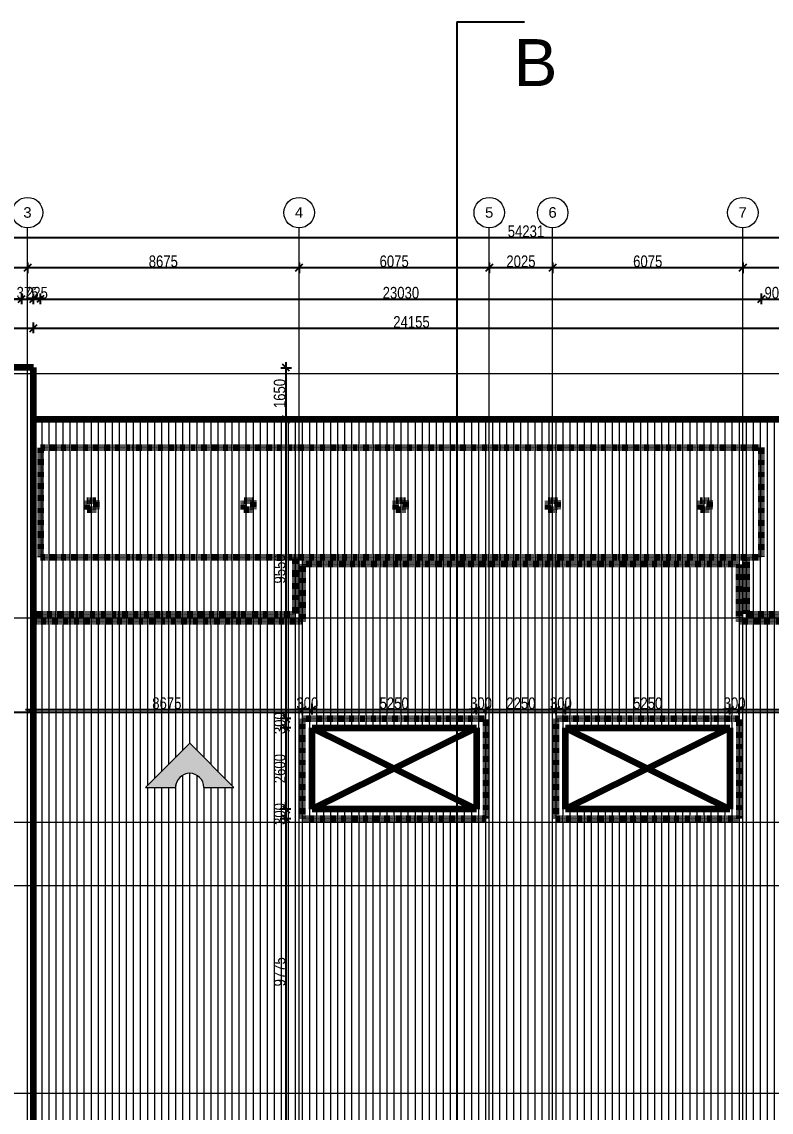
# Model space of a CAD drawing. Header units: millimetres. Extents: x -35190 to 411743, y -233114 to 23872.
# Drawn here: x 348826 to 372767, y -11801 to 23010 of the extents above; entities that cross this region are included whole.
import ezdxf

# ---------------------------------------------------------------- set-up
doc = ezdxf.new("R2010")
doc.units = ezdxf.units.MM
doc.linetypes.add('Aligning Line', pattern=[6.35, 3.175, -3.175])
doc.linetypes.add('Grid Line', pattern=[22.225, 12.7, -3.175, 3.175, -3.175])
for name, color, linetype, lineweight in [('A-ANNO-DIMS', 211, 'Continuous', 9), ('A-DETL-GENF', 92, 'Continuous', 18), ('A-DETL-MBND', 5, 'Aligning Line', 100), ('A-DETL-THIN', 151, 'Continuous', 18), ('A-ROOF', 132, 'Continuous', 18), ('A-ROOF-PATT', 132, 'Continuous', 18), ('G-ANNO-TEXT', 231, 'Continuous', 9), ('Q-CASE', 31, 'Continuous', 18), ('S-GRID', 1, 'Continuous', 9), ('S-GRID-IDEN', 1, 'Continuous', 9)]:
    doc.layers.add(name, color=color, linetype=linetype, lineweight=lineweight)
doc.styles.add('Arial_1', font='arial.ttf', dxfattribs={"height": 150})
doc.styles.add('Arial_3', font='arial.ttf', dxfattribs={"width": 0.8, "height": 375})
doc.styles.add('Arial_4', font='arial.ttf', dxfattribs={"height": 1500})
doc.dimstyles.new('main_4_5mm', dxfattribs={"dimscale": 304.8, "dimtxt": 382.597275, "dimasz": 0.738189, "dimexe": 0.590551, "dimexo": 0.0625, "dimgap": 0.024606, "dimtad": 1, "dimdec": 0, "dimzin": 0, "dimdsep": 46, "dimtxsty": 'Arial_3', "dimblk1": 'OBLIQUE', "dimblk2": 'OBLIQUE', "dimsah": 1, "dimcen": 0.09, "dimdle": 0.590551, "dimazin": 0, "dimtfac": 1, "dimtdec": 4, "dimtix": 1, "dimtmove": 0, "dimatfit": 3, "dimfxl": 0.590551, "dimfxlon": 1, "dimtvp": 1, "dimtolj": 1, "dimtzin": 0, "dimarcsym": 2})

# ---------------------------------------------------------------- blocks, each defined once
blk = doc.blocks.new('Casework 2 - Casework 2-644764-Site')
at = {"layer": 'Q-CASE', "lineweight": 200}
for p, q in [((-501, 14410), (-11882, 14410)), ((-501, -9765), (-501, 14410)), ((-426, 12760), (-426, 12766)), ((-426, 12766), (-276, 12766)), ((-276, 12766), (-276, 12760))]:
    blk.add_line(p, q, dxfattribs=at)
blk = doc.blocks.new('Grid - M_Grid Head - Circle-24584-Site')
at = {"layer": 'S-GRID-IDEN'}
blk.add_circle((0, 0), 6.5, dxfattribs=at)
blk = doc.blocks.new('_Oblique')
at = {"color": 0, "linetype": 'ByBlock', "lineweight": -2}
blk.add_line((-0.5, -0.5), (0.5, 0.5), dxfattribs=at)
blk = doc.blocks.new('*D5922')
at = {"layer": 'A-ANNO-DIMS', "color": 0, "lineweight": -2, "transparency": 16777216}
for p, q in [((357264, 10498), (357264, 588)), ((357425, 10318), (357084, 10318)), ((357425, 768), (357084, 768))]:
    blk.add_line(p, q, dxfattribs=at)
at = {"layer": 'Defpoints', "color": 0, "transparency": 16777216}
for p in [(357444, 10318), (357264, 768), (357444, 768)]:
    blk.add_point(p, dxfattribs=at)
at = {"layer": 'A-ANNO-DIMS', "color": 0, "lineweight": -2, "transparency": 16777216, "xscale": 224.9999999999999, "yscale": 224.9999999999999, "zscale": 224.9999999999999}
for p, rotation in [((357264, 10318), 90), ((357264, 768), 270)]:
    blk.add_blockref('_Oblique', p, dxfattribs=dict(at, rotation=rotation))
at = {"layer": 'A-ANNO-DIMS', "color": 0, "transparency": 16777216, "insert": (357065, 5543), "char_height": 375, "width": 1101.88, "attachment_point": 5, "rotation": 90, "style": 'Arial_3'}
blk.add_mtext('\\A1;9550', dxfattribs=at)
blk = doc.blocks.new('*D5923')
at = {"layer": 'A-ANNO-DIMS', "color": 0, "lineweight": -2, "transparency": 16777216}
for p, q in [((357425, 768), (357084, 768)), ((357264, 768), (357264, 993)), ((357264, 768), (357264, 468)), ((357425, 468), (357084, 468)), ((357264, 468), (357264, 243))]:
    blk.add_line(p, q, dxfattribs=at)
at = {"layer": 'Defpoints', "color": 0, "transparency": 16777216}
for p in [(357444, 768), (357264, 468), (357444, 468)]:
    blk.add_point(p, dxfattribs=at)
at = {"layer": 'A-ANNO-DIMS', "color": 0, "lineweight": -2, "transparency": 16777216, "xscale": 224.9999999999999, "yscale": 224.9999999999999, "zscale": 224.9999999999999}
for p, rotation in [((357264, 768), 270), ((357264, 468), 90)]:
    blk.add_blockref('_Oblique', p, dxfattribs=dict(at, rotation=rotation))
at = {"layer": 'A-ANNO-DIMS', "color": 0, "transparency": 16777216, "insert": (357065, 618), "char_height": 375, "width": 826.41, "attachment_point": 5, "rotation": 90, "style": 'Arial_3'}
blk.add_mtext('\\A1;300', dxfattribs=at)
blk = doc.blocks.new('*D5924')
at = {"layer": 'A-ANNO-DIMS', "color": 0, "lineweight": -2, "transparency": 16777216}
for p, q in [((357425, 468), (357084, 468)), ((357264, 648), (357264, -2312)), ((357425, -2132), (357084, -2132))]:
    blk.add_line(p, q, dxfattribs=at)
at = {"layer": 'Defpoints', "color": 0, "transparency": 16777216}
for p in [(357444, 468), (357264, -2132), (357444, -2132)]:
    blk.add_point(p, dxfattribs=at)
at = {"layer": 'A-ANNO-DIMS', "color": 0, "lineweight": -2, "transparency": 16777216, "xscale": 224.9999999999999, "yscale": 224.9999999999999, "zscale": 224.9999999999999}
for p, rotation in [((357264, 468), 90), ((357264, -2132), 270)]:
    blk.add_blockref('_Oblique', p, dxfattribs=dict(at, rotation=rotation))
at = {"layer": 'A-ANNO-DIMS', "color": 0, "transparency": 16777216, "insert": (357065, -832), "char_height": 375, "width": 1101.88, "attachment_point": 5, "rotation": 90, "style": 'Arial_3'}
blk.add_mtext('\\A1;2600', dxfattribs=at)
blk = doc.blocks.new('*D5925')
at = {"layer": 'A-ANNO-DIMS', "color": 0, "lineweight": -2, "transparency": 16777216}
for p, q in [((357264, -2132), (357264, -1907)), ((357425, -2132), (357084, -2132)), ((357425, -2432), (357084, -2432)), ((357264, -2132), (357264, -2432)), ((357264, -2432), (357264, -2657))]:
    blk.add_line(p, q, dxfattribs=at)
at = {"layer": 'Defpoints', "color": 0, "transparency": 16777216}
for p in [(357264, -2432), (357444, -2132), (357444, -2432)]:
    blk.add_point(p, dxfattribs=at)
at = {"layer": 'A-ANNO-DIMS', "color": 0, "lineweight": -2, "transparency": 16777216, "xscale": 224.9999999999999, "yscale": 224.9999999999999, "zscale": 224.9999999999999}
for p, rotation in [((357264, -2132), 270), ((357264, -2432), 90)]:
    blk.add_blockref('_Oblique', p, dxfattribs=dict(at, rotation=rotation))
at = {"layer": 'A-ANNO-DIMS', "color": 0, "transparency": 16777216, "insert": (357065, -2282), "char_height": 375, "width": 826.41, "attachment_point": 5, "rotation": 90, "style": 'Arial_3'}
blk.add_mtext('\\A1;300', dxfattribs=at)
blk = doc.blocks.new('*D5926')
at = {"layer": 'A-ANNO-DIMS', "color": 0, "lineweight": -2, "transparency": 16777216}
for p, q in [((357425, -2432), (357084, -2432)), ((357264, -2252), (357264, -12387)), ((357103, -12207), (357444, -12207))]:
    blk.add_line(p, q, dxfattribs=at)
at = {"layer": 'Defpoints', "color": 0, "transparency": 16777216}
for p in [(357444, -2432), (357084, -12207), (357264, -12207)]:
    blk.add_point(p, dxfattribs=at)
at = {"layer": 'A-ANNO-DIMS', "color": 0, "lineweight": -2, "transparency": 16777216, "xscale": 224.9999999999999, "yscale": 224.9999999999999, "zscale": 224.9999999999999}
for p, rotation in [((357264, -2432), 90), ((357264, -12207), 270)]:
    blk.add_blockref('_Oblique', p, dxfattribs=dict(at, rotation=rotation))
at = {"layer": 'A-ANNO-DIMS', "color": 0, "transparency": 16777216, "insert": (357065, -7319), "char_height": 375, "width": 1101.88, "attachment_point": 5, "rotation": 90, "style": 'Arial_3'}
blk.add_mtext('\\A1;9775', dxfattribs=at)
blk = doc.blocks.new('*D5928')
at = {"layer": 'A-ANNO-DIMS', "color": 0, "lineweight": -2, "transparency": 16777216}
for p, q in [((348942, 1053), (357977, 1053)), ((349122, 1214), (349122, 873)), ((357797, 892), (357797, 1233))]:
    blk.add_line(p, q, dxfattribs=at)
at = {"layer": 'Defpoints', "color": 0, "transparency": 16777216}
for p in [(349122, 1233), (357797, 1053), (357797, 873)]:
    blk.add_point(p, dxfattribs=at)
at = {"layer": 'A-ANNO-DIMS', "color": 0, "lineweight": -2, "transparency": 16777216, "xscale": 224.9999999999999, "yscale": 224.9999999999999, "zscale": 224.9999999999999, "rotation": 180}
blk.add_blockref('_Oblique', (349122, 1053), dxfattribs=at)
at = {"layer": 'A-ANNO-DIMS', "color": 0, "lineweight": -2, "transparency": 16777216, "xscale": 224.9999999999999, "yscale": 224.9999999999999, "zscale": 224.9999999999999}
blk.add_blockref('_Oblique', (357797, 1053), dxfattribs=at)
at = {"layer": 'A-ANNO-DIMS', "color": 0, "transparency": 16777216, "insert": (353460, 1252), "char_height": 375, "width": 1101.88, "attachment_point": 5, "style": 'Arial_3'}
blk.add_mtext('\\A1;8675', dxfattribs=at)
blk = doc.blocks.new('*D5929')
at = {"layer": 'A-ANNO-DIMS', "color": 0, "lineweight": -2, "transparency": 16777216}
for p, q in [((357797, 1053), (357572, 1053)), ((357797, 892), (357797, 1233)), ((357797, 1053), (358097, 1053)), ((358097, 892), (358097, 1233)), ((358097, 1053), (358322, 1053))]:
    blk.add_line(p, q, dxfattribs=at)
at = {"layer": 'Defpoints', "color": 0, "transparency": 16777216}
for p in [(358097, 1053), (357797, 873), (358097, 873)]:
    blk.add_point(p, dxfattribs=at)
at = {"layer": 'A-ANNO-DIMS', "color": 0, "lineweight": -2, "transparency": 16777216, "xscale": 224.9999999999999, "yscale": 224.9999999999999, "zscale": 224.9999999999999}
blk.add_blockref('_Oblique', (357797, 1053), dxfattribs=at)
at = {"layer": 'A-ANNO-DIMS', "color": 0, "lineweight": -2, "transparency": 16777216, "xscale": 224.9999999999999, "yscale": 224.9999999999999, "zscale": 224.9999999999999, "rotation": 180}
blk.add_blockref('_Oblique', (358097, 1053), dxfattribs=at)
at = {"layer": 'A-ANNO-DIMS', "color": 0, "transparency": 16777216, "insert": (357947, 1252), "char_height": 375, "width": 826.41, "attachment_point": 5, "style": 'Arial_3'}
blk.add_mtext('\\A1;300', dxfattribs=at)
blk = doc.blocks.new('*D5930')
at = {"layer": 'A-ANNO-DIMS', "color": 0, "lineweight": -2, "transparency": 16777216}
for p, q in [((357917, 1053), (363527, 1053)), ((358097, 892), (358097, 1233)), ((363347, 892), (363347, 1233))]:
    blk.add_line(p, q, dxfattribs=at)
at = {"layer": 'Defpoints', "color": 0, "transparency": 16777216}
for p in [(363347, 1053), (358097, 873), (363347, 873)]:
    blk.add_point(p, dxfattribs=at)
at = {"layer": 'A-ANNO-DIMS', "color": 0, "lineweight": -2, "transparency": 16777216, "xscale": 224.9999999999999, "yscale": 224.9999999999999, "zscale": 224.9999999999999, "rotation": 180}
blk.add_blockref('_Oblique', (358097, 1053), dxfattribs=at)
at = {"layer": 'A-ANNO-DIMS', "color": 0, "lineweight": -2, "transparency": 16777216, "xscale": 224.9999999999999, "yscale": 224.9999999999999, "zscale": 224.9999999999999}
blk.add_blockref('_Oblique', (363347, 1053), dxfattribs=at)
at = {"layer": 'A-ANNO-DIMS', "color": 0, "transparency": 16777216, "insert": (360722, 1252), "char_height": 375, "width": 1101.88, "attachment_point": 5, "style": 'Arial_3'}
blk.add_mtext('\\A1;5250', dxfattribs=at)
blk = doc.blocks.new('*D5931')
at = {"layer": 'A-ANNO-DIMS', "color": 0, "lineweight": -2, "transparency": 16777216}
for p, q in [((363347, 1053), (363122, 1053)), ((363347, 892), (363347, 1233)), ((363347, 1053), (363647, 1053)), ((363647, 892), (363647, 1233)), ((363647, 1053), (363872, 1053))]:
    blk.add_line(p, q, dxfattribs=at)
at = {"layer": 'Defpoints', "color": 0, "transparency": 16777216}
for p in [(363647, 1053), (363347, 873), (363647, 873)]:
    blk.add_point(p, dxfattribs=at)
at = {"layer": 'A-ANNO-DIMS', "color": 0, "lineweight": -2, "transparency": 16777216, "xscale": 224.9999999999999, "yscale": 224.9999999999999, "zscale": 224.9999999999999}
blk.add_blockref('_Oblique', (363347, 1053), dxfattribs=at)
at = {"layer": 'A-ANNO-DIMS', "color": 0, "lineweight": -2, "transparency": 16777216, "xscale": 224.9999999999999, "yscale": 224.9999999999999, "zscale": 224.9999999999999, "rotation": 180}
blk.add_blockref('_Oblique', (363647, 1053), dxfattribs=at)
at = {"layer": 'A-ANNO-DIMS', "color": 0, "transparency": 16777216, "insert": (363497, 1252), "char_height": 375, "width": 826.41, "attachment_point": 5, "style": 'Arial_3'}
blk.add_mtext('\\A1;300', dxfattribs=at)
blk = doc.blocks.new('*D5932')
at = {"layer": 'A-ANNO-DIMS', "color": 0, "lineweight": -2, "transparency": 16777216}
for p, q in [((363467, 1053), (366077, 1053)), ((363647, 892), (363647, 1233)), ((365897, 892), (365897, 1233))]:
    blk.add_line(p, q, dxfattribs=at)
at = {"layer": 'Defpoints', "color": 0, "transparency": 16777216}
for p in [(365897, 1053), (363647, 873), (365897, 873)]:
    blk.add_point(p, dxfattribs=at)
at = {"layer": 'A-ANNO-DIMS', "color": 0, "lineweight": -2, "transparency": 16777216, "xscale": 224.9999999999999, "yscale": 224.9999999999999, "zscale": 224.9999999999999, "rotation": 180}
blk.add_blockref('_Oblique', (363647, 1053), dxfattribs=at)
at = {"layer": 'A-ANNO-DIMS', "color": 0, "lineweight": -2, "transparency": 16777216, "xscale": 224.9999999999999, "yscale": 224.9999999999999, "zscale": 224.9999999999999}
blk.add_blockref('_Oblique', (365897, 1053), dxfattribs=at)
at = {"layer": 'A-ANNO-DIMS', "color": 0, "transparency": 16777216, "insert": (364772, 1252), "char_height": 375, "width": 1101.88, "attachment_point": 5, "style": 'Arial_3'}
blk.add_mtext('\\A1;2250', dxfattribs=at)
blk = doc.blocks.new('*D5933')
at = {"layer": 'A-ANNO-DIMS', "color": 0, "lineweight": -2, "transparency": 16777216}
for p, q in [((365897, 1053), (365672, 1053)), ((365897, 892), (365897, 1233)), ((365897, 1053), (366197, 1053)), ((366197, 892), (366197, 1233)), ((366197, 1053), (366422, 1053))]:
    blk.add_line(p, q, dxfattribs=at)
at = {"layer": 'Defpoints', "color": 0, "transparency": 16777216}
for p in [(366197, 1053), (365897, 873), (366197, 873)]:
    blk.add_point(p, dxfattribs=at)
at = {"layer": 'A-ANNO-DIMS', "color": 0, "lineweight": -2, "transparency": 16777216, "xscale": 224.9999999999999, "yscale": 224.9999999999999, "zscale": 224.9999999999999}
blk.add_blockref('_Oblique', (365897, 1053), dxfattribs=at)
at = {"layer": 'A-ANNO-DIMS', "color": 0, "lineweight": -2, "transparency": 16777216, "xscale": 224.9999999999999, "yscale": 224.9999999999999, "zscale": 224.9999999999999, "rotation": 180}
blk.add_blockref('_Oblique', (366197, 1053), dxfattribs=at)
at = {"layer": 'A-ANNO-DIMS', "color": 0, "transparency": 16777216, "insert": (366047, 1252), "char_height": 375, "width": 826.41, "attachment_point": 5, "style": 'Arial_3'}
blk.add_mtext('\\A1;300', dxfattribs=at)
blk = doc.blocks.new('*D5934')
at = {"layer": 'A-ANNO-DIMS', "color": 0, "lineweight": -2, "transparency": 16777216}
for p, q in [((366017, 1053), (371627, 1053)), ((366197, 892), (366197, 1233)), ((371447, 892), (371447, 1233))]:
    blk.add_line(p, q, dxfattribs=at)
at = {"layer": 'Defpoints', "color": 0, "transparency": 16777216}
for p in [(371447, 1053), (366197, 873), (371447, 873)]:
    blk.add_point(p, dxfattribs=at)
at = {"layer": 'A-ANNO-DIMS', "color": 0, "lineweight": -2, "transparency": 16777216, "xscale": 224.9999999999999, "yscale": 224.9999999999999, "zscale": 224.9999999999999, "rotation": 180}
blk.add_blockref('_Oblique', (366197, 1053), dxfattribs=at)
at = {"layer": 'A-ANNO-DIMS', "color": 0, "lineweight": -2, "transparency": 16777216, "xscale": 224.9999999999999, "yscale": 224.9999999999999, "zscale": 224.9999999999999}
blk.add_blockref('_Oblique', (371447, 1053), dxfattribs=at)
at = {"layer": 'A-ANNO-DIMS', "color": 0, "transparency": 16777216, "insert": (368822, 1252), "char_height": 375, "width": 1101.88, "attachment_point": 5, "style": 'Arial_3'}
blk.add_mtext('\\A1;5250', dxfattribs=at)
blk = doc.blocks.new('*D5935')
at = {"layer": 'A-ANNO-DIMS', "color": 0, "lineweight": -2, "transparency": 16777216}
for p, q in [((371447, 1053), (371222, 1053)), ((371447, 892), (371447, 1233)), ((371447, 1053), (371747, 1053)), ((371747, 892), (371747, 1233)), ((371747, 1053), (371972, 1053))]:
    blk.add_line(p, q, dxfattribs=at)
at = {"layer": 'Defpoints', "color": 0, "transparency": 16777216}
for p in [(371747, 1053), (371447, 873), (371747, 873)]:
    blk.add_point(p, dxfattribs=at)
at = {"layer": 'A-ANNO-DIMS', "color": 0, "lineweight": -2, "transparency": 16777216, "xscale": 224.9999999999999, "yscale": 224.9999999999999, "zscale": 224.9999999999999}
blk.add_blockref('_Oblique', (371447, 1053), dxfattribs=at)
at = {"layer": 'A-ANNO-DIMS', "color": 0, "lineweight": -2, "transparency": 16777216, "xscale": 224.9999999999999, "yscale": 224.9999999999999, "zscale": 224.9999999999999, "rotation": 180}
blk.add_blockref('_Oblique', (371747, 1053), dxfattribs=at)
at = {"layer": 'A-ANNO-DIMS', "color": 0, "transparency": 16777216, "insert": (371597, 1252), "char_height": 375, "width": 826.41, "attachment_point": 5, "style": 'Arial_3'}
blk.add_mtext('\\A1;300', dxfattribs=at)
blk = doc.blocks.new('*D5936')
at = {"layer": 'A-ANNO-DIMS', "color": 0, "lineweight": -2, "transparency": 16777216}
for p, q in [((371567, 1053), (381002, 1053)), ((371747, 892), (371747, 1233)), ((380822, 1214), (380822, 873))]:
    blk.add_line(p, q, dxfattribs=at)
at = {"layer": 'Defpoints', "color": 0, "transparency": 16777216}
for p in [(380822, 1233), (380822, 1053), (371747, 873)]:
    blk.add_point(p, dxfattribs=at)
at = {"layer": 'A-ANNO-DIMS', "color": 0, "lineweight": -2, "transparency": 16777216, "xscale": 224.9999999999999, "yscale": 224.9999999999999, "zscale": 224.9999999999999, "rotation": 180}
blk.add_blockref('_Oblique', (371747, 1053), dxfattribs=at)
at = {"layer": 'A-ANNO-DIMS', "color": 0, "lineweight": -2, "transparency": 16777216, "xscale": 224.9999999999999, "yscale": 224.9999999999999, "zscale": 224.9999999999999}
blk.add_blockref('_Oblique', (380822, 1053), dxfattribs=at)
at = {"layer": 'A-ANNO-DIMS', "color": 0, "transparency": 16777216, "insert": (376285, 1252), "char_height": 375, "width": 1101.88, "attachment_point": 5, "style": 'Arial_3'}
blk.add_mtext('\\A1;9075', dxfattribs=at)
blk = doc.blocks.new('*D5938')
at = {"layer": 'A-ANNO-DIMS', "color": 0, "lineweight": -2, "transparency": 16777216}
for p, q in [((344047, 15322), (344047, 14981)), ((349010, 15322), (349010, 14981)), ((343867, 15161), (349190, 15161))]:
    blk.add_line(p, q, dxfattribs=at)
at = {"layer": 'Defpoints', "color": 0, "transparency": 16777216}
for p in [(344047, 15341), (349010, 15341), (349010, 15161)]:
    blk.add_point(p, dxfattribs=at)
at = {"layer": 'A-ANNO-DIMS', "color": 0, "lineweight": -2, "transparency": 16777216, "xscale": 224.9999999999999, "yscale": 224.9999999999999, "zscale": 224.9999999999999, "rotation": 180}
blk.add_blockref('_Oblique', (344047, 15161), dxfattribs=at)
at = {"layer": 'A-ANNO-DIMS', "color": 0, "lineweight": -2, "transparency": 16777216, "xscale": 224.9999999999999, "yscale": 224.9999999999999, "zscale": 224.9999999999999}
blk.add_blockref('_Oblique', (349010, 15161), dxfattribs=at)
at = {"layer": 'A-ANNO-DIMS', "color": 0, "transparency": 16777216, "insert": (346529, 15360), "char_height": 375, "width": 1101.88, "attachment_point": 5, "style": 'Arial_3'}
blk.add_mtext('\\A1;4963', dxfattribs=at)
blk = doc.blocks.new('*D5939')
at = {"layer": 'A-ANNO-DIMS', "color": 0, "lineweight": -2, "transparency": 16777216}
for p, q in [((349010, 15322), (349010, 14981)), ((357685, 15322), (357685, 14981)), ((348830, 15161), (357865, 15161))]:
    blk.add_line(p, q, dxfattribs=at)
at = {"layer": 'Defpoints', "color": 0, "transparency": 16777216}
for p in [(349010, 15341), (357685, 15341), (357685, 15161)]:
    blk.add_point(p, dxfattribs=at)
at = {"layer": 'A-ANNO-DIMS', "color": 0, "lineweight": -2, "transparency": 16777216, "xscale": 224.9999999999999, "yscale": 224.9999999999999, "zscale": 224.9999999999999, "rotation": 180}
blk.add_blockref('_Oblique', (349010, 15161), dxfattribs=at)
at = {"layer": 'A-ANNO-DIMS', "color": 0, "lineweight": -2, "transparency": 16777216, "xscale": 224.9999999999999, "yscale": 224.9999999999999, "zscale": 224.9999999999999}
blk.add_blockref('_Oblique', (357685, 15161), dxfattribs=at)
at = {"layer": 'A-ANNO-DIMS', "color": 0, "transparency": 16777216, "insert": (353347, 15360), "char_height": 375, "width": 1101.88, "attachment_point": 5, "style": 'Arial_3'}
blk.add_mtext('\\A1;8675', dxfattribs=at)
blk = doc.blocks.new('*D5940')
at = {"layer": 'A-ANNO-DIMS', "color": 0, "lineweight": -2, "transparency": 16777216}
for p, q in [((357685, 15322), (357685, 14981)), ((363760, 15322), (363760, 14981)), ((357505, 15161), (363940, 15161))]:
    blk.add_line(p, q, dxfattribs=at)
at = {"layer": 'Defpoints', "color": 0, "transparency": 16777216}
for p in [(357685, 15341), (363760, 15341), (363760, 15161)]:
    blk.add_point(p, dxfattribs=at)
at = {"layer": 'A-ANNO-DIMS', "color": 0, "lineweight": -2, "transparency": 16777216, "xscale": 224.9999999999999, "yscale": 224.9999999999999, "zscale": 224.9999999999999, "rotation": 180}
blk.add_blockref('_Oblique', (357685, 15161), dxfattribs=at)
at = {"layer": 'A-ANNO-DIMS', "color": 0, "lineweight": -2, "transparency": 16777216, "xscale": 224.9999999999999, "yscale": 224.9999999999999, "zscale": 224.9999999999999}
blk.add_blockref('_Oblique', (363760, 15161), dxfattribs=at)
at = {"layer": 'A-ANNO-DIMS', "color": 0, "transparency": 16777216, "insert": (360722, 15360), "char_height": 375, "width": 1101.88, "attachment_point": 5, "style": 'Arial_3'}
blk.add_mtext('\\A1;6075', dxfattribs=at)
blk = doc.blocks.new('*D5941')
at = {"layer": 'A-ANNO-DIMS', "color": 0, "lineweight": -2, "transparency": 16777216}
for p, q in [((363760, 15322), (363760, 14981)), ((365785, 15322), (365785, 14981)), ((363580, 15161), (365965, 15161))]:
    blk.add_line(p, q, dxfattribs=at)
at = {"layer": 'Defpoints', "color": 0, "transparency": 16777216}
for p in [(363760, 15341), (365785, 15341), (365785, 15161)]:
    blk.add_point(p, dxfattribs=at)
at = {"layer": 'A-ANNO-DIMS', "color": 0, "lineweight": -2, "transparency": 16777216, "xscale": 224.9999999999999, "yscale": 224.9999999999999, "zscale": 224.9999999999999, "rotation": 180}
blk.add_blockref('_Oblique', (363760, 15161), dxfattribs=at)
at = {"layer": 'A-ANNO-DIMS', "color": 0, "lineweight": -2, "transparency": 16777216, "xscale": 224.9999999999999, "yscale": 224.9999999999999, "zscale": 224.9999999999999}
blk.add_blockref('_Oblique', (365785, 15161), dxfattribs=at)
at = {"layer": 'A-ANNO-DIMS', "color": 0, "transparency": 16777216, "insert": (364772, 15360), "char_height": 375, "width": 1101.88, "attachment_point": 5, "style": 'Arial_3'}
blk.add_mtext('\\A1;2025', dxfattribs=at)
blk = doc.blocks.new('*D5942')
at = {"layer": 'A-ANNO-DIMS', "color": 0, "lineweight": -2, "transparency": 16777216}
for p, q in [((365785, 15322), (365785, 14981)), ((371860, 15322), (371860, 14981)), ((365605, 15161), (372040, 15161))]:
    blk.add_line(p, q, dxfattribs=at)
at = {"layer": 'Defpoints', "color": 0, "transparency": 16777216}
for p in [(365785, 15341), (371860, 15341), (371860, 15161)]:
    blk.add_point(p, dxfattribs=at)
at = {"layer": 'A-ANNO-DIMS', "color": 0, "lineweight": -2, "transparency": 16777216, "xscale": 224.9999999999999, "yscale": 224.9999999999999, "zscale": 224.9999999999999, "rotation": 180}
blk.add_blockref('_Oblique', (365785, 15161), dxfattribs=at)
at = {"layer": 'A-ANNO-DIMS', "color": 0, "lineweight": -2, "transparency": 16777216, "xscale": 224.9999999999999, "yscale": 224.9999999999999, "zscale": 224.9999999999999}
blk.add_blockref('_Oblique', (371860, 15161), dxfattribs=at)
at = {"layer": 'A-ANNO-DIMS', "color": 0, "transparency": 16777216, "insert": (368822, 15360), "char_height": 375, "width": 1101.88, "attachment_point": 5, "style": 'Arial_3'}
blk.add_mtext('\\A1;6075', dxfattribs=at)
blk = doc.blocks.new('*D5943')
at = {"layer": 'A-ANNO-DIMS', "color": 0, "lineweight": -2, "transparency": 16777216}
for p, q in [((371860, 15322), (371860, 14981)), ((377885, 15322), (377885, 14981)), ((371680, 15161), (378065, 15161))]:
    blk.add_line(p, q, dxfattribs=at)
at = {"layer": 'Defpoints', "color": 0, "transparency": 16777216}
for p in [(371860, 15341), (377885, 15341), (377885, 15161)]:
    blk.add_point(p, dxfattribs=at)
at = {"layer": 'A-ANNO-DIMS', "color": 0, "lineweight": -2, "transparency": 16777216, "xscale": 224.9999999999999, "yscale": 224.9999999999999, "zscale": 224.9999999999999, "rotation": 180}
blk.add_blockref('_Oblique', (371860, 15161), dxfattribs=at)
at = {"layer": 'A-ANNO-DIMS', "color": 0, "lineweight": -2, "transparency": 16777216, "xscale": 224.9999999999999, "yscale": 224.9999999999999, "zscale": 224.9999999999999}
blk.add_blockref('_Oblique', (377885, 15161), dxfattribs=at)
at = {"layer": 'A-ANNO-DIMS', "color": 0, "transparency": 16777216, "insert": (374872, 15360), "char_height": 375, "width": 1101.88, "attachment_point": 5, "style": 'Arial_3'}
blk.add_mtext('\\A1;6025', dxfattribs=at)
blk = doc.blocks.new('*D5948')
at = {"layer": 'A-ANNO-DIMS', "color": 0, "lineweight": -2, "transparency": 16777216}
for p, q in [((338872, 13997), (338872, 14338)), ((348822, 13997), (348822, 14338)), ((338692, 14158), (349002, 14158))]:
    blk.add_line(p, q, dxfattribs=at)
at = {"layer": 'Defpoints', "color": 0, "transparency": 16777216}
for p in [(338872, 13978), (348822, 14158), (348822, 13978)]:
    blk.add_point(p, dxfattribs=at)
at = {"layer": 'A-ANNO-DIMS', "color": 0, "lineweight": -2, "transparency": 16777216, "xscale": 224.9999999999999, "yscale": 224.9999999999999, "zscale": 224.9999999999999, "rotation": 180}
blk.add_blockref('_Oblique', (338872, 14158), dxfattribs=at)
at = {"layer": 'A-ANNO-DIMS', "color": 0, "lineweight": -2, "transparency": 16777216, "xscale": 224.9999999999999, "yscale": 224.9999999999999, "zscale": 224.9999999999999}
blk.add_blockref('_Oblique', (348822, 14158), dxfattribs=at)
at = {"layer": 'A-ANNO-DIMS', "color": 0, "transparency": 16777216, "insert": (343847, 14357), "char_height": 375, "width": 1101.88, "attachment_point": 5, "style": 'Arial_3'}
blk.add_mtext('\\A1;9950', dxfattribs=at)
blk = doc.blocks.new('*D5949')
at = {"layer": 'A-ANNO-DIMS', "color": 0, "lineweight": -2, "transparency": 16777216}
for p, q in [((348822, 13997), (348822, 14338)), ((349197, 13997), (349197, 14338)), ((348822, 14158), (348597, 14158)), ((348822, 14158), (349197, 14158)), ((349197, 14158), (349422, 14158))]:
    blk.add_line(p, q, dxfattribs=at)
at = {"layer": 'Defpoints', "color": 0, "transparency": 16777216}
for p in [(348822, 13978), (349197, 14158), (349197, 13978)]:
    blk.add_point(p, dxfattribs=at)
at = {"layer": 'A-ANNO-DIMS', "color": 0, "lineweight": -2, "transparency": 16777216, "xscale": 224.9999999999999, "yscale": 224.9999999999999, "zscale": 224.9999999999999}
blk.add_blockref('_Oblique', (348822, 14158), dxfattribs=at)
at = {"layer": 'A-ANNO-DIMS', "color": 0, "lineweight": -2, "transparency": 16777216, "xscale": 224.9999999999999, "yscale": 224.9999999999999, "zscale": 224.9999999999999, "rotation": 180}
blk.add_blockref('_Oblique', (349197, 14158), dxfattribs=at)
at = {"layer": 'A-ANNO-DIMS', "color": 0, "transparency": 16777216, "insert": (349010, 14357), "char_height": 375, "width": 826.41, "attachment_point": 5, "style": 'Arial_3'}
blk.add_mtext('\\A1;375', dxfattribs=at)
blk = doc.blocks.new('*D5950')
at = {"layer": 'A-ANNO-DIMS', "color": 0, "lineweight": -2, "transparency": 16777216}
for p, q in [((349197, 13997), (349197, 14338)), ((349422, 13997), (349422, 14338)), ((349197, 14158), (348972, 14158)), ((349197, 14158), (349422, 14158)), ((349422, 14158), (349647, 14158))]:
    blk.add_line(p, q, dxfattribs=at)
at = {"layer": 'Defpoints', "color": 0, "transparency": 16777216}
for p in [(349197, 13978), (349422, 14158), (349422, 13978)]:
    blk.add_point(p, dxfattribs=at)
at = {"layer": 'A-ANNO-DIMS', "color": 0, "lineweight": -2, "transparency": 16777216, "xscale": 224.9999999999999, "yscale": 224.9999999999999, "zscale": 224.9999999999999}
blk.add_blockref('_Oblique', (349197, 14158), dxfattribs=at)
at = {"layer": 'A-ANNO-DIMS', "color": 0, "lineweight": -2, "transparency": 16777216, "xscale": 224.9999999999999, "yscale": 224.9999999999999, "zscale": 224.9999999999999, "rotation": 180}
blk.add_blockref('_Oblique', (349422, 14158), dxfattribs=at)
at = {"layer": 'A-ANNO-DIMS', "color": 0, "transparency": 16777216, "insert": (349310, 14357), "char_height": 375, "width": 826.41, "attachment_point": 5, "style": 'Arial_3'}
blk.add_mtext('\\A1;225', dxfattribs=at)
blk = doc.blocks.new('*D5951')
at = {"layer": 'A-ANNO-DIMS', "color": 0, "lineweight": -2, "transparency": 16777216}
for p, q in [((349422, 13997), (349422, 14338)), ((372452, 13997), (372452, 14338)), ((349242, 14158), (372632, 14158))]:
    blk.add_line(p, q, dxfattribs=at)
at = {"layer": 'Defpoints', "color": 0, "transparency": 16777216}
for p in [(349422, 13978), (372452, 14158), (372452, 13978)]:
    blk.add_point(p, dxfattribs=at)
at = {"layer": 'A-ANNO-DIMS', "color": 0, "lineweight": -2, "transparency": 16777216, "xscale": 224.9999999999999, "yscale": 224.9999999999999, "zscale": 224.9999999999999, "rotation": 180}
blk.add_blockref('_Oblique', (349422, 14158), dxfattribs=at)
at = {"layer": 'A-ANNO-DIMS', "color": 0, "lineweight": -2, "transparency": 16777216, "xscale": 224.9999999999999, "yscale": 224.9999999999999, "zscale": 224.9999999999999}
blk.add_blockref('_Oblique', (372452, 14158), dxfattribs=at)
at = {"layer": 'A-ANNO-DIMS', "color": 0, "transparency": 16777216, "insert": (360937, 14357), "char_height": 375, "width": 1377.35, "attachment_point": 5, "style": 'Arial_3'}
blk.add_mtext('\\A1;23030', dxfattribs=at)
blk = doc.blocks.new('*D5952')
at = {"layer": 'A-ANNO-DIMS', "color": 0, "lineweight": -2, "transparency": 16777216}
for p, q in [((372452, 13997), (372452, 14338)), ((373352, 13997), (373352, 14338)), ((372272, 14158), (373532, 14158))]:
    blk.add_line(p, q, dxfattribs=at)
at = {"layer": 'Defpoints', "color": 0, "transparency": 16777216}
for p in [(372452, 13978), (373352, 14158), (373352, 13978)]:
    blk.add_point(p, dxfattribs=at)
at = {"layer": 'A-ANNO-DIMS', "color": 0, "lineweight": -2, "transparency": 16777216, "xscale": 224.9999999999999, "yscale": 224.9999999999999, "zscale": 224.9999999999999, "rotation": 180}
blk.add_blockref('_Oblique', (372452, 14158), dxfattribs=at)
at = {"layer": 'A-ANNO-DIMS', "color": 0, "lineweight": -2, "transparency": 16777216, "xscale": 224.9999999999999, "yscale": 224.9999999999999, "zscale": 224.9999999999999}
blk.add_blockref('_Oblique', (373352, 14158), dxfattribs=at)
at = {"layer": 'A-ANNO-DIMS', "color": 0, "transparency": 16777216, "insert": (372902, 14357), "char_height": 375, "width": 826.41, "attachment_point": 5, "style": 'Arial_3'}
blk.add_mtext('\\A1;900', dxfattribs=at)
blk = doc.blocks.new('*D5957')
at = {"layer": 'A-ANNO-DIMS', "color": 0, "lineweight": -2, "transparency": 16777216}
for p, q in [((337636, 16121), (392227, 16121)), ((337816, 15960), (337816, 16301)), ((392047, 15960), (392047, 16301))]:
    blk.add_line(p, q, dxfattribs=at)
at = {"layer": 'Defpoints', "color": 0, "transparency": 16777216}
for p in [(392047, 16121), (337816, 15941), (392047, 15941)]:
    blk.add_point(p, dxfattribs=at)
at = {"layer": 'A-ANNO-DIMS', "color": 0, "lineweight": -2, "transparency": 16777216, "xscale": 224.9999999999999, "yscale": 224.9999999999999, "zscale": 224.9999999999999, "rotation": 180}
blk.add_blockref('_Oblique', (337816, 16121), dxfattribs=at)
at = {"layer": 'A-ANNO-DIMS', "color": 0, "lineweight": -2, "transparency": 16777216, "xscale": 224.9999999999999, "yscale": 224.9999999999999, "zscale": 224.9999999999999}
blk.add_blockref('_Oblique', (392047, 16121), dxfattribs=at)
at = {"layer": 'A-ANNO-DIMS', "color": 0, "transparency": 16777216, "insert": (364932, 16320), "char_height": 375, "width": 1377.35, "attachment_point": 5, "style": 'Arial_3'}
blk.add_mtext('\\A1;54231', dxfattribs=at)
blk = doc.blocks.new('*D5960')
at = {"layer": 'A-ANNO-DIMS', "color": 0, "lineweight": -2, "transparency": 16777216}
for p, q in [((343897, 13065), (343897, 13406)), ((349197, 13065), (349197, 13406)), ((343717, 13226), (349377, 13226))]:
    blk.add_line(p, q, dxfattribs=at)
at = {"layer": 'Defpoints', "color": 0, "transparency": 16777216}
for p in [(343897, 13046), (349197, 13226), (349197, 13046)]:
    blk.add_point(p, dxfattribs=at)
at = {"layer": 'A-ANNO-DIMS', "color": 0, "lineweight": -2, "transparency": 16777216, "xscale": 224.9999999999999, "yscale": 224.9999999999999, "zscale": 224.9999999999999, "rotation": 180}
blk.add_blockref('_Oblique', (343897, 13226), dxfattribs=at)
at = {"layer": 'A-ANNO-DIMS', "color": 0, "lineweight": -2, "transparency": 16777216, "xscale": 224.9999999999999, "yscale": 224.9999999999999, "zscale": 224.9999999999999}
blk.add_blockref('_Oblique', (349197, 13226), dxfattribs=at)
at = {"layer": 'A-ANNO-DIMS', "color": 0, "transparency": 16777216, "insert": (346547, 13425), "char_height": 375, "width": 1101.88, "attachment_point": 5, "style": 'Arial_3'}
blk.add_mtext('\\A1;5300', dxfattribs=at)
blk = doc.blocks.new('*D5961')
at = {"layer": 'A-ANNO-DIMS', "color": 0, "lineweight": -2, "transparency": 16777216}
for p, q in [((349197, 13065), (349197, 13406)), ((373352, 13065), (373352, 13406)), ((349017, 13226), (373532, 13226))]:
    blk.add_line(p, q, dxfattribs=at)
at = {"layer": 'Defpoints', "color": 0, "transparency": 16777216}
for p in [(349197, 13046), (373352, 13226), (373352, 13046)]:
    blk.add_point(p, dxfattribs=at)
at = {"layer": 'A-ANNO-DIMS', "color": 0, "lineweight": -2, "transparency": 16777216, "xscale": 224.9999999999999, "yscale": 224.9999999999999, "zscale": 224.9999999999999, "rotation": 180}
blk.add_blockref('_Oblique', (349197, 13226), dxfattribs=at)
at = {"layer": 'A-ANNO-DIMS', "color": 0, "lineweight": -2, "transparency": 16777216, "xscale": 224.9999999999999, "yscale": 224.9999999999999, "zscale": 224.9999999999999}
blk.add_blockref('_Oblique', (373352, 13226), dxfattribs=at)
at = {"layer": 'A-ANNO-DIMS', "color": 0, "transparency": 16777216, "insert": (361275, 13425), "char_height": 375, "width": 1377.35, "attachment_point": 5, "style": 'Arial_3'}
blk.add_mtext('\\A1;24155', dxfattribs=at)
blk = doc.blocks.new('*D5984')
at = {"layer": 'A-ANNO-DIMS', "color": 0, "lineweight": -2, "transparency": 16777216}
for p, q in [((357103, 11968), (357444, 11968)), ((357264, 12148), (357264, 10138)), ((357425, 10318), (357084, 10318))]:
    blk.add_line(p, q, dxfattribs=at)
at = {"layer": 'Defpoints', "color": 0, "transparency": 16777216}
for p in [(357084, 11968), (357264, 10318), (357444, 10318)]:
    blk.add_point(p, dxfattribs=at)
at = {"layer": 'A-ANNO-DIMS', "color": 0, "lineweight": -2, "transparency": 16777216, "xscale": 224.9999999999999, "yscale": 224.9999999999999, "zscale": 224.9999999999999}
for p, rotation in [((357264, 11968), 90), ((357264, 10318), 270)]:
    blk.add_blockref('_Oblique', p, dxfattribs=dict(at, rotation=rotation))
at = {"layer": 'A-ANNO-DIMS', "color": 0, "transparency": 16777216, "insert": (357065, 11143), "char_height": 375, "width": 1101.88, "attachment_point": 5, "rotation": 90, "style": 'Arial_3'}
blk.add_mtext('\\A1;1650', dxfattribs=at)

msp = doc.modelspace()

# ---------------------------------------------------------------- hatches: boundary and pattern name
at = {"layer": 'A-DETL-GENF'}
msp.add_hatch(color=7, dxfattribs=at).paths.add_polyline_path([(352933.8, -1431.6), (353739.8, -1431.6), (353745.9, -1357.5), (353764.2, -1285.5), (353794, -1217.4), (353834.7, -1155.2), (353885, -1100.5), (353943.7, -1054.9), (354009, -1019.5), (354079.3, -995.4), (354152.6, -983.1), (354227, -983.1), (354300.3, -995.4), (354370.6, -1019.5), (354435.9, -1054.9), (354494.6, -1100.5), (354544.9, -1155.2), (354585.6, -1217.4), (354615.4, -1285.5), (354633.7, -1357.5), (354639.8, -1431.6), (355604, -1431.6), (354189.8, -17.4), (352775.6, -1431.6)])
at = {"layer": 'A-ROOF-PATT'}
h = msp.add_hatch(dxfattribs=at)
h.set_pattern_fill('FP_3', color=256, style=0, pattern_type=2)
h.set_pattern_definition([(90, (349698.39, -1554.55), (-225, 1e-14), [])])
h.paths.add_polyline_path([(366697.1, -18969.6), (371672.3, -18969.6), (371672.3, -12206.6), (380822.3, -12206.6), (380822.3, 4993.4), (373352.3, 4993.4), (373352.3, 10318.4), (349197.3, 10318.4), (349197.3, -12206.6), (356658.3, -12206.6), (356658.3, -18969.6), (365248.3, -18969.6)])
h.paths.add_polyline_path([(358097.3, -2131.6), (358097.3, 468.4), (363347.3, 468.4), (363347.3, -2131.6), (359453.3, -2131.6)])
h.paths.add_polyline_path([(366197.3, -2131.6), (366197.3, 468.4), (371447.3, 468.4), (371447.3, -2131.6), (368145.9, -2131.6)])
h.paths.add_polyline_path([(376668.3, -1471.6), (376662.2, -1397.5), (376643.9, -1325.5), (376614.1, -1257.4), (376573.4, -1195.2), (376523.1, -1140.5), (376464.5, -1094.9), (376399.1, -1059.5), (376328.8, -1035.4), (376255.5, -1023.1), (376181.2, -1023.1), (376107.9, -1035.4), (376037.6, -1059.5), (375972.2, -1094.9), (375913.6, -1140.5), (375863.2, -1195.2), (375822.6, -1257.4), (375792.7, -1325.5), (375774.5, -1397.5), (375768.3, -1471.6), (374804.1, -1471.6), (376218.3, -57.4), (377632.5, -1471.6), (376708, -1471.6)])
h.paths.add_polyline_path([(352933.8, -1431.6), (352775.6, -1431.6), (354189.8, -17.4), (355604, -1431.6), (354639.8, -1431.6), (354633.7, -1357.5), (354615.4, -1285.5), (354585.6, -1217.4), (354544.9, -1155.2), (354494.6, -1100.5), (354435.9, -1054.9), (354370.6, -1019.5), (354300.3, -995.4), (354227, -983.1), (354152.6, -983.1), (354079.3, -995.4), (354009, -1019.5), (353943.7, -1054.9), (353885, -1100.5), (353834.7, -1155.2), (353794, -1217.4), (353764.2, -1285.5), (353745.9, -1357.5), (353739.8, -1431.6), (353580.3, -1431.6)])

# ---------------------------------------------------------------- linework, layer by layer
for p, q in [((362726.9, 23009.8), (362726.9, -30206.6)), ((362726.9, 23009.8), (364888.7, 23009.8)), ((320335.8, 965.1), (408172, 965.1))]:
    msp.add_line(p, q)
at = {"layer": 'A-DETL-MBND'}
for p, q in [((349422.3, 9418.4), (372452.3, 9418.4)), ((349422.3, 9418.4), (349422.3, 5918.4)), ((372452.3, 5918.4), (372452.3, 9418.4)), ((350899.8, 7730.3), (351199.8, 7730.3)), ((350899.8, 7430.3), (350899.8, 7730.3)), ((351199.8, 7730.3), (351199.8, 7430.3)), ((355919.8, 7730.3), (356219.8, 7730.3)), ((355919.8, 7430.3), (355919.8, 7730.3)), ((356219.8, 7730.3), (356219.8, 7430.3)), ((360779.8, 7730.3), (361079.8, 7730.3)), ((360779.8, 7430.3), (360779.8, 7730.3)), ((361079.8, 7730.3), (361079.8, 7430.3)), ((365639.8, 7730.3), (365939.8, 7730.3)), ((365639.8, 7430.3), (365639.8, 7730.3)), ((365939.8, 7730.3), (365939.8, 7430.3)), ((370499.8, 7730.3), (370799.8, 7730.3)), ((370499.8, 7430.3), (370499.8, 7730.3)), ((370799.8, 7730.3), (370799.8, 7430.3)), ((351199.8, 7430.3), (350899.8, 7430.3)), ((356219.8, 7430.3), (355919.8, 7430.3)), ((361079.8, 7430.3), (360779.8, 7430.3)), ((365939.8, 7430.3), (365639.8, 7430.3)), ((370799.8, 7430.3), (370499.8, 7430.3)), ((349422.3, 5918.4), (372452.3, 5918.4)), ((357572.3, 4093.4), (357572.3, 5918.4)), ((371972.3, 5918.4), (371972.3, 4093.4)), ((357797.3, 5693.4), (357797.3, 3868.4)), ((371747.3, 5693.4), (357797.3, 5693.4)), ((371747.3, 3868.4), (371747.3, 5693.4)), ((349197.3, 4093.4), (357572.3, 4093.4)), ((357797.3, 3868.4), (349197.3, 3868.4)), ((380822.3, 3868.4), (371747.3, 3868.4)), ((371972.3, 4093.4), (380822.3, 4093.4)), ((357797.3, 768.4), (363647.3, 768.4)), ((357797.3, -2431.6), (357797.3, 768.4)), ((363647.3, 768.4), (363647.3, -2431.6)), ((365897.3, 768.4), (371747.3, 768.4)), ((365897.3, -2431.6), (365897.3, 768.4)), ((371747.3, 768.4), (371747.3, -2431.6)), ((363647.3, -2431.6), (357797.3, -2431.6)), ((371747.3, -2431.6), (365897.3, -2431.6))]:
    msp.add_line(p, q, dxfattribs=at)
at = {"layer": 'A-DETL-THIN', "lineweight": 200}
for p, q in [((358097.3, 468.4), (363347.3, -2131.6)), ((363347.3, 468.4), (358097.3, -2131.6)), ((366197.3, 468.4), (371447.3, -2131.6)), ((371447.3, 468.4), (366197.3, -2131.6))]:
    msp.add_line(p, q, dxfattribs=at)
at = {"layer": 'A-DETL-THIN'}
for p, q in [((354189.8, -17.4), (352775.6, -1431.6)), ((355604, -1431.6), (354189.8, -17.4)), ((352775.6, -1431.6), (353739.8, -1431.6)), ((354639.8, -1431.6), (355604, -1431.6))]:
    msp.add_line(p, q, dxfattribs=at)
msp.add_arc((354189.8, -1431.6), 450, 0, 180, dxfattribs=at)
at = {"layer": 'A-ROOF', "lineweight": 200}
for p, q in [((373352.3, 10318.4), (349197.3, 10318.4)), ((358097.3, 468.4), (363347.3, 468.4)), ((358097.3, -2131.6), (358097.3, 468.4)), ((363347.3, 468.4), (363347.3, -2131.6)), ((366197.3, 468.4), (371447.3, 468.4)), ((366197.3, -2131.6), (366197.3, 468.4)), ((371447.3, 468.4), (371447.3, -2131.6)), ((363347.3, -2131.6), (358097.3, -2131.6)), ((371447.3, -2131.6), (366197.3, -2131.6))]:
    msp.add_line(p, q, dxfattribs=at)
at = {"layer": 'S-GRID', "linetype": 'Grid Line'}
for p, q in [((349009.8, -25842.9), (349009.8, 16429.8)), ((357684.8, -25842.9), (357684.8, 16429.8)), ((363759.8, -25842.9), (363759.8, 16429.8)), ((365784.8, -25842.9), (365784.8, 16429.8)), ((371859.8, -25842.9), (371859.8, 16429.8)), ((333663.1, 11780.9), (396769.8, 11780.9)), ((333663.1, 3980.9), (396769.8, 3980.9)), ((333663.1, -2544.1), (396769.8, -2544.1)), ((333663.1, -4569.1), (396769.8, -4569.1)), ((333663.1, -11194.1), (396769.8, -11194.1))]:
    msp.add_line(p, q, dxfattribs=at)

# ---------------------------------------------------------------- block references
at = {"layer": 'Q-CASE', "lineweight": 200}
msp.add_blockref('Casework 2 - Casework 2-644764-Site', (349698.4, -2441.3), dxfattribs=at)
at = {"layer": 'S-GRID-IDEN', "xscale": 74.99999999999996, "yscale": 74.99999999999996, "zscale": 74.99999999999996}
for p in [(349009.8, 16917.3), (357684.8, 16917.3), (363759.8, 16917.3), (365784.8, 16917.3), (371859.8, 16917.3)]:
    msp.add_blockref('Grid - M_Grid Head - Circle-24584-Site', p, dxfattribs=at)

# ---------------------------------------------------------------- texts
at = {"layer": 'G-ANNO-TEXT', "color": 7, "insert": (364540.4, 22458.6), "char_height": 1500, "width": 2560.888, "attachment_point": 1, "style": 'Arial_4', "bg_fill": 3, "box_fill_scale": 1.25, "bg_fill_color": 256, "bg_fill_true_color": 13158600, "bg_fill_transparency": 0}
msp.add_mtext('B', dxfattribs=at)

# ---------------------------------------------------------------- dimensions: what is measured, and where the dimension line sits
at = {"layer": 'A-ANNO-DIMS'}
for base, p1, p2, override, picture, middle in [((349009.7904798, 15160.7438744), (344047.2904798, 15340.7438744), (349009.7904798, 15340.7438744), {"dimpost": '<>', "dimfxl": 4962.5}, '*D5938', (346528.5404798, 15359.8366438)), ((357684.8, 15160.7), (349009.8, 15340.7), (357684.8, 15340.7), {"dimpost": '<>', "dimfxl": 8675}, '*D5939', (353347.3, 15359.7)), ((363759.8, 15160.7), (357684.8, 15340.7), (363759.8, 15340.7), {"dimpost": '<>', "dimfxl": 6075}, '*D5940', (360722.3, 15359.7)), ((365784.8, 15160.7), (363759.8, 15340.7), (365784.8, 15340.7), {"dimpost": '<>', "dimfxl": 2025}, '*D5941', (364772.3, 15359.7)), ((371859.8, 15160.7), (365784.8, 15340.7), (371859.8, 15340.7), {"dimpost": '<>', "dimfxl": 6075}, '*D5942', (368822.3, 15359.7)), ((377884.8, 15160.7), (371859.8, 15340.7), (377884.8, 15340.7), {"dimpost": '<>', "dimfxl": 6025}, '*D5943', (374872.3, 15359.7)), ((348822.3, 14158), (338872.3, 13978), (348822.3, 13978), {"dimpost": '<>', "dimfxl": 9950}, '*D5948', (343847.3, 14357)), ((349197.3, 14158), (348822.3, 13978), (349197.3, 13978), {"dimpost": '<>', "dimfxl": 375}, '*D5949', (349009.8, 14357.1)), ((349422.3, 14158), (349197.3, 13978), (349422.3, 13978), {"dimpost": '<>', "dimfxl": 225}, '*D5950', (349309.8, 14357)), ((372452.3, 14158), (349422.3, 13978), (372452.3, 13978), {"dimpost": '<>', "dimfxl": 23030}, '*D5951', (360937.3, 14357.1)), ((373352.3, 14158), (372452.3, 13978), (373352.3, 13978), {"dimpost": '<>', "dimfxl": 900}, '*D5952', (372902.3, 14357)), ((349197.3, 13225.6), (343897.3, 13045.6), (349197.3, 13045.6), {"dimpost": '<>', "dimfxl": 5300}, '*D5960', (346547.3, 13424.7)), ((373352.3, 13225.6), (349197.3, 13045.6), (373352.3, 13045.6), {"dimpost": '<>', "dimfxl": 24155}, '*D5961', (361274.8, 13424.6)), ((357797.3, 1053.2), (349122.3, 1233.2), (357797.3, 873.2), {"dimpost": '<>', "dimfxl": 8682.466527}, '*D5928', (353459.8, 1252.2)), ((358097.3, 1053.2), (357797.3, 873.2), (358097.3, 873.2), {"dimpost": '<>', "dimfxl": 300}, '*D5929', (357947.3, 1252.3)), ((363347.3, 1053.2), (358097.3, 873.2), (363347.3, 873.2), {"dimpost": '<>', "dimfxl": 5250}, '*D5930', (360722.3, 1252.2)), ((363647.3, 1053.2), (363347.3, 873.2), (363647.3, 873.2), {"dimpost": '<>', "dimfxl": 300}, '*D5931', (363497.3, 1252.3)), ((365897.3, 1053.2), (363647.3, 873.2), (365897.3, 873.2), {"dimpost": '<>', "dimfxl": 2250}, '*D5932', (364772.3, 1252.2)), ((366197.3, 1053.2), (365897.3, 873.2), (366197.3, 873.2), {"dimpost": '<>', "dimfxl": 300}, '*D5933', (366047.3, 1252.3)), ((371447.3, 1053.2), (366197.3, 873.2), (371447.3, 873.2), {"dimpost": '<>', "dimfxl": 5250}, '*D5934', (368822.3, 1252.2)), ((371747.3, 1053.2), (371447.3, 873.2), (371747.3, 873.2), {"dimpost": '<>', "dimfxl": 300}, '*D5935', (371597.3, 1252.3)), ((380822.3, 1053.2), (371747.3, 873.2), (380822.3, 1233.2), {"dimpost": '<>', "dimfxl": 9082.137689}, '*D5936', (376284.8, 1252.2))]:
    dim = msp.add_linear_dim(base=base, p1=p1, p2=p2, dimstyle='main_4_5mm', override=override, dxfattribs=at)
    dim.commit()
    dim.dimension.update_dxf_attribs({"geometry": picture, "text_midpoint": middle})
for base, p1, p2, override, picture, middle in [((357263.7, 10318.4), (357083.7, 11968.4), (357443.7, 10318.4), {"dimpost": '<>', "dimfxl": 1688.816153}, '*D5984', (357064.7, 11143.4)), ((357263.7, 768.4), (357443.7, 10318.4), (357443.7, 768.4), {"dimpost": '<>', "dimfxl": 9550}, '*D5922', (357064.7, 5543.4)), ((357263.7, 468.4), (357443.7, 768.4), (357443.7, 468.4), {"dimpost": '<>', "dimfxl": 300}, '*D5923', (357064.6, 618.4)), ((357263.7, -2131.6), (357443.7, 468.4), (357443.7, -2131.6), {"dimpost": '<>', "dimfxl": 2600}, '*D5924', (357064.7, -831.6)), ((357263.7, -2431.6), (357443.7, -2131.6), (357443.7, -2431.6), {"dimpost": '<>', "dimfxl": 300}, '*D5925', (357064.6, -2281.6)), ((357263.7, -12206.6), (357443.7, -2431.6), (357083.7, -12206.6), {"dimpost": '<>', "dimfxl": 9781.62691}, '*D5926', (357064.7, -7319.1))]:
    dim = msp.add_linear_dim(base=base, p1=p1, p2=p2, angle=90, dimstyle='main_4_5mm', override=override, dxfattribs=at)
    dim.commit()
    dim.dimension.update_dxf_attribs({"geometry": picture, "text_midpoint": middle})

# ---------------------------------------------------------------- next in the draw order: texts
at = {"layer": 'S-GRID-IDEN', "char_height": 337.5, "width": 318.671, "attachment_point": 1, "style": 'Arial_1', "bg_fill": 3, "box_fill_scale": 1.25, "bg_fill_color": 256, "bg_fill_true_color": 13158600, "bg_fill_transparency": 0}
for s, insert in [('3', (348875.8, 17091.8)), ('4', (357550.8, 17091.8)), ('5', (363625.8, 17091.8)), ('6', (365650.8, 17091.8)), ('7', (371725.8, 17091.8))]:
    msp.add_mtext(s, dxfattribs=dict(at, insert=insert))

# ---------------------------------------------------------------- next in the draw order: dimensions: what is measured, and where the dimension line sits
at = {"layer": 'A-ANNO-DIMS'}
dim = msp.add_linear_dim(base=(392047.3, 16120.7), p1=(337816.1, 15940.7), p2=(392047.3, 15940.7), dimstyle='main_4_5mm', override={"dimpost": '<>', "dimfxl": 54231.164335}, dxfattribs=at)
dim.commit()
dim.dimension.update_dxf_attribs({"geometry": '*D5957', "text_midpoint": (364931.7, 16319.8)})

doc.saveas('drawing.dxf')
